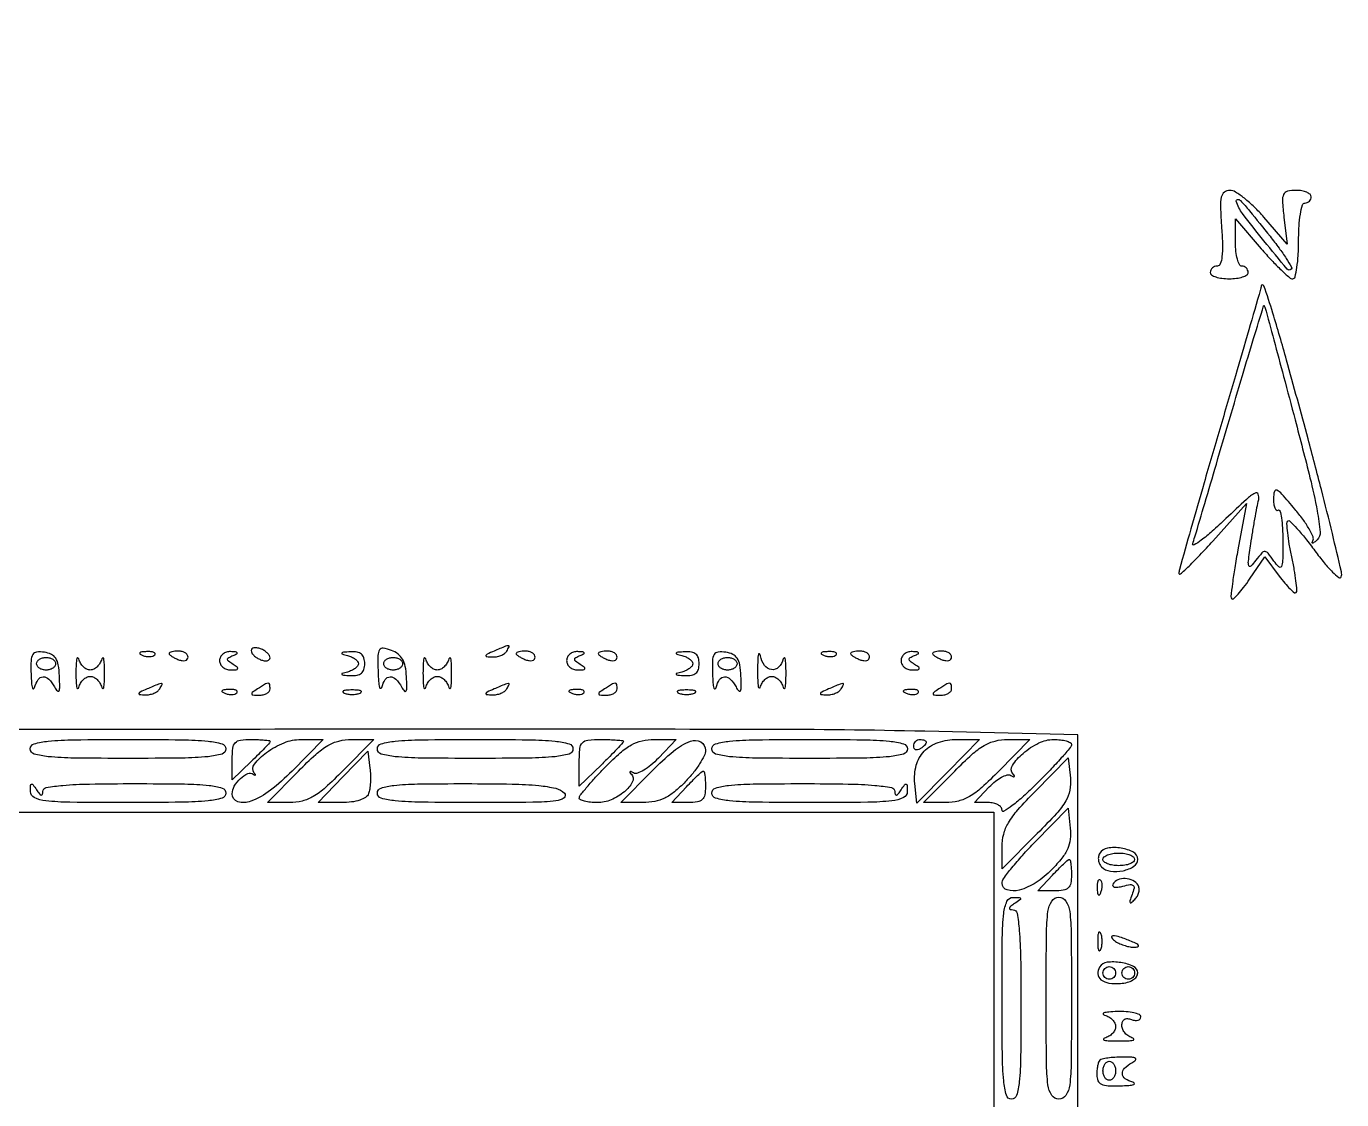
# Model space of a CAD drawing. Extents: x 17 to 822, y 5 to 559.
# Drawn here: x 613.4 to 821.8, y 388.9 to 559 of the extents above; entities that cross this region are included whole.
import ezdxf

# ---------------------------------------------------------------- set-up
doc = ezdxf.new("R2010")
doc.units = 0
doc.header["$MEASUREMENT"] = 0

msp = doc.modelspace()

# ---------------------------------------------------------------- linework, layer by layer
msp.add_lwpolyline([(31.304134, 16.008298, 0.000006), (186.307387, 15.865424, 0.000281), (374.742824, 15.799819, 0.000104), (639.75, 15.91159), (780, 16), (780, 231.368584), (780, 446.737168), (755.75, 447.293651, 0.005527), (730.283596, 447.596475, 0.000346), (655.057187, 447.60748, 0.000496), (581.222543, 447.494002, 0.002703), (541.25, 447.176792), (528, 447), (528.000002, 430.25), (528.000004, 413.5), (407.500018, 413.5), (287.000031, 413.5)], format="xyb")
for points in [[(802.806381, 527, -0.01186), (802.935862, 524.331754, -0.034674), (802.853855, 522.492199, -0.053885), (802.594092, 521.338893, -0.320767), (802.120191, 521, 0.088038), (801.692482, 520.924102, 0.094662), (801.329056, 520.70625, 0.100047), (801.085942, 520.381485, 0.111247), (801, 520, 0.254951), (801.209557, 519.615738, 0.06271), (801.88125, 519.29375, 0.048861), (802.850749, 519.072766, 0.031626), (804, 519, 0.031626), (805.149251, 519.072766, 0.048861), (806.11875, 519.29375, 0.06271), (806.790443, 519.615738, 0.254951), (807, 520, 0.099038), (806.923658, 520.381638, 0.097945), (806.70625, 520.70625, 0.097945), (806.381638, 520.923658, 0.099038), (806, 521, -0.287636), (805.614013, 521.242076, -0.047912), (805.295647, 522.101562, -0.04001), (805.076437, 523.312964, -0.025196), (805.006456, 524.75), (805.012912, 528.5), (809.084262, 523.75, 0.010424), (810.711101, 521.930176, 0.01502), (812.230547, 520.395313, 0.010685), (813.540474, 519.201539, 0.181368), (814.077806, 519, 0.347287), (814.440416, 519.286402, 0.020319), (814.729105, 520.7625, 0.023689), (814.933541, 522.699798, 0.014443), (815, 525, -0.015416), (815.071434, 527.316313, -0.025878), (815.291667, 529.25, -0.024068), (815.604992, 530.696775, -0.339565), (816, 531, 0.099038), (816.381638, 531.076342, 0.097945), (816.70625, 531.29375, 0.097945), (816.923658, 531.618362, 0.099038), (817, 532, 0.220307), (816.822772, 532.382708, 0.077491), (816.293577, 532.70625, 0.058921), (815.515987, 532.926796, 0.039686), (814.595157, 533, 0.054023), (813.235357, 532.852648, 0.237109), (812.626692, 532.35893, 0.123593), (812.442156, 531.331622, 0.011539), (812.678463, 528.75), (813.166613, 524.5), (809.500371, 528.75, 0.021526), (807.9698, 530.377111, 0.026474), (806.402644, 531.751562, 0.026506), (804.996978, 532.7425, 0.141189), (804.103255, 533, 0.165357), (803.232013, 532.703769, 0.177435), (802.752651, 531.946071, 0.063266), (802.61681, 530.379699, 0.008088)], [(810.470444, 525.724605, -0.009469), (811.900268, 523.862205, -0.015416), (813.03375, 522.222993, -0.009174), (813.885915, 520.851023, -0.343323), (813.843433, 520.510099, -0.440788), (813.18086, 520.539892, -0.003636), (809.501758, 525.013466, -0.007952), (806.116707, 529.329611, -0.088556), (805.125, 531.269771, -0.462511), (805.309696, 531.557577, -0.238781), (805.770086, 531.397331, -0.021168), (807.223262, 529.7562, -0.002177)], [(809.06768, 517.839854, -0.044793), (808.968021, 517.326344, -0.000138), (807.110506, 510.902794, -0.000794), (804.996657, 503.643525, -0.000497), (802.5, 495.151344, 0.001087), (800.011146, 486.648589, 0.001725), (797.920827, 479.355437, 0.000363), (796.109937, 472.936088, 0.080732), (796.038985, 472.31149, 0.630038), (796.260295, 472.218347, 0.008886), (797.636134, 473.484319, 0.012513), (799.368113, 475.220574, 0.006719), (801.421344, 477.443639), (806.764718, 483.387278), (805.374471, 476.034861, 0.006116), (804.871891, 473.186512, 0.009521), (804.515687, 470.719137, 0.004273), (804.27301, 468.632618, 0.22694), (804.403215, 468.263452, 0.407841), (804.678486, 468.26045, 0.018074), (805.409015, 469.012232, 0.021793), (806.282032, 470.067125, 0.012729), (807.238843, 471.400862), (809.65548, 474.957263), (811.915797, 471.900021, 0.014979), (812.813604, 470.758826, 0.025435), (813.639246, 469.867945, 0.023686), (814.325017, 469.260181, 0.383039), (814.608796, 469.275463, 0.221811), (814.7403, 469.637017, 0.008279), (814.585848, 471.112931, 0.013612), (814.320326, 472.893283, 0.008998), (813.923077, 474.923077, -0.009936), (813.529165, 476.956057, -0.014875), (813.273616, 478.746533, -0.009742), (813.136568, 480.223298, -0.21797), (813.282669, 480.616002, -0.415647), (813.612875, 480.615194, -0.01061), (814.741847, 479.425668, -0.016488), (816.080365, 477.852849, -0.009724), (817.578857, 475.892575, 0.013338), (819.069424, 473.971607, 0.025689), (820.379424, 472.530974, 0.030569), (821.390567, 471.643471, 0.516898), (821.750983, 471.752949, 0.138992), (821.78847, 472.575624, 0.00126), (820.351535, 478.625364, 0.004183), (818.616564, 485.591703, 0.002676), (816.489893, 493.657372, 0.001656), (813.086446, 506.126193, 0.007005), (810.91825, 513.560183, 0.010288), (809.491131, 517.890223, 0.80062)], [(814.44954, 496.63382, -0.003298), (816.80436, 487.472359, -0.015866), (817.944174, 482.20902, -0.021595), (818.40942, 478.867777, -0.234525), (817.937116, 477.63382, -0.016982), (817.487444, 477.246877, -0.121303), (817.229179, 477.12681, -0.541426), (817.146309, 477.211918, -0.070438), (817.255088, 477.5, 0.232148), (817.282859, 478.110275, 0.0264), (816.647558, 479.38125, 0.027575), (815.674253, 480.894891, 0.019003), (814.416669, 482.5, 0.005223), (812.359862, 484.878296, 0.096801), (811.574587, 485.480628, 0.47556), (811.160527, 485.292485, 0.062593), (811.014877, 484.190983, 0.030952), (811.062264, 483.337129, 0.065342), (811.224683, 482.69522, 0.125896), (811.467351, 482.361552, 0.320662), (811.75, 482.341473, -0.499475), (812.042402, 482.225778, -0.02821), (812.279688, 481.11885, -0.025282), (812.446643, 479.522518, -0.013414), (812.5, 477.534089, -0.004275), (812.472432, 474.309466, -0.098062), (812.27862, 473.411601, -0.528407), (811.88562, 473.335827, -0.044584), (811.092163, 474.277987, 0.01543), (810.161966, 475.522969, 0.217771), (809.677382, 475.768763, 0.225798), (809.184721, 475.558386, 0.016616), (808.224345, 474.394388, -0.028734), (807.406464, 473.450627, -0.570627), (807.104686, 473.523775, -0.107189), (807.044904, 474.248114, -0.003909), (807.429999, 477, -0.003881), (807.727089, 478.906145, -0.003305), (808.069401, 480.9125, -0.003331), (808.405143, 482.734176, -0.009414), (808.671965, 484, 0.156626), (808.598337, 484.872866, 0.452595), (808.093531, 485.043463, 0.05495), (806.723562, 484.036364, 0.004518), (803.482098, 481, -0.008739), (801.30066, 478.990898, -0.019407), (799.555335, 477.55625, -0.033491), (798.433634, 476.817746, -0.686068), (798.211612, 477, 0.007709), (798.557324, 478.102892, 0.000174), (800.130193, 483.412524, 0.000391), (801.964867, 489.631721, 0.000265), (804.046844, 496.723485, -0.001128), (806.106847, 503.695852, -0.001906), (807.868563, 509.528173, -0.000181), (809.455811, 514.704749, -0.608388), (809.558901, 514.723485, -0.098585), (809.658317, 514.523291, -0.000086), (811.066698, 509.317458, -0.000908), (812.628202, 503.499793, -0.000556)], [(687.5, 460, 0.007086), (686.414842, 459.515361, 0.206801), (686.217153, 459.2939, 0.479221), (686.320418, 459.13381, 0.015651), (687.190983, 459.070285, 0.054957), (687.883647, 459.117642, 0.051224), (688.566787, 459.314396, 0.054947), (689.14007, 459.622072, 0.104092), (689.5, 460, 0.02781), (689.876953, 460.693352, 0.550582), (689.769967, 460.862409, 0.099104), (689.328061, 460.773951, 0.002683)], [(614.116001, 456.319551, 0.011639), (614.189529, 454.950072, 0.048371), (614.332266, 454.136056, 0.443513), (614.508581, 454.047456, 0.240996), (614.689326, 454.25, -0.081312), (615.241961, 455.494593, -0.247215), (616.026326, 455.929165, -0.210953), (616.931873, 455.55208, -0.062632), (617.842498, 454.316956, 0.053175), (618.288093, 453.688092, 0.54728), (618.54679, 453.728093, 0.108517), (618.6719, 454.346264, 0.008174), (618.615365, 456.066956, 0.0282), (618.429273, 457.823036, 0.101739), (618.029951, 458.868861, 0.140861), (617.332591, 459.484694, 0.075331), (616.223176, 459.819551, 0.061003), (615.006589, 459.844984, 0.236232), (614.387848, 459.452818, 0.128945), (614.114476, 458.521288, 0.014835)], [(618, 458, -0.148195), (617.884432, 457.618646, -0.098894), (617.559375, 457.29375, -0.082425), (617.073457, 457.074694, -0.064853), (616.5, 457, -0.064853), (615.926543, 457.074694, -0.082425), (615.440625, 457.29375, -0.098894), (615.115568, 457.618646, -0.148195), (615, 458, -0.148195), (615.115568, 458.381354, -0.098894), (615.440625, 458.70625, -0.082425), (615.926543, 458.925306, -0.064853), (616.5, 459, -0.064853), (617.073457, 458.925306, -0.082425), (617.559375, 458.70625, -0.098894), (617.884432, 458.381354, -0.148195)], [(621.232003, 456.5, 0.010016), (621.260811, 455.062099, 0.040136), (621.366341, 454.189063, 0.421517), (621.52268, 454.088315, 0.279395), (621.689326, 454.25, -0.068007), (621.965404, 454.918939, -0.068913), (622.409857, 455.485937, -0.075394), (622.948477, 455.868723, -0.117373), (623.5, 456, -0.117373), (624.051523, 455.868723, -0.075394), (624.590143, 455.485937, -0.068913), (625.034596, 454.918939, -0.068007), (625.310674, 454.25, 0.279395), (625.47732, 454.088315, 0.421517), (625.633659, 454.189063, 0.040136), (625.739189, 455.062099, 0.010016), (625.767997, 456.5, 0.010016), (625.739189, 457.937901, 0.040136), (625.633659, 458.810937, 0.421517), (625.47732, 458.911685, 0.279395), (625.310674, 458.75, -0.068007), (625.034596, 458.081061, -0.068913), (624.590143, 457.514063, -0.075394), (624.051523, 457.131277, -0.117373), (623.5, 457, -0.117373), (622.948477, 457.131277, -0.075394), (622.409857, 457.514063, -0.068913), (621.965404, 458.081061, -0.068007), (621.689326, 458.75, 0.279395), (621.52268, 458.911685, 0.421517), (621.366341, 458.810937, 0.040136), (621.260811, 457.937901, 0.010016)], [(631.8125, 459.316886, 0.051402), (632.359369, 459.160852, 0.05415), (632.916927, 459.123424, 0.060344), (633.402231, 459.202593, 0.126455), (633.729167, 459.395833, 0.296942), (633.77538, 459.614691, 0.208169), (633.592839, 459.799335, 0.077125), (633.112848, 459.910055, 0.028489), (632.416667, 459.921053, 0.018894), (631.670344, 459.862007, 0.168741), (631.37858, 459.720685, 0.470617), (631.395823, 459.538436, 0.054073)], [(636, 459.606989, 0.222225), (636.087111, 459.420671, 0.030693), (636.440625, 459.160341, 0.030395), (636.925442, 458.887494, 0.02136), (637.5, 458.638374, 0.055937), (638.074366, 458.488865, 0.100118), (638.559375, 458.516384, 0.147206), (638.877514, 458.710807, 0.184534), (639, 459.031385, 0.152681), (638.884506, 459.400789, 0.098158), (638.559375, 459.715469, 0.08088), (638.073532, 459.92777, 0.062722), (637.5, 460, 0.024748), (636.925176, 459.971531, 0.039339), (636.440625, 459.884553, 0.046727), (636.096084, 459.758929, 0.289661)], [(644, 458.5, 0.116238), (644.13455, 457.929049, 0.101436), (644.514063, 457.445123, 0.094034), (645.081711, 457.123084, 0.08452), (645.75, 457.015313, 0.015246), (646.635609, 457.050082, 0.278496), (646.857048, 457.205828, 0.3487), (646.795767, 457.439555, 0.019656), (646.136847, 457.894262, -0.022213), (645.426195, 458.390051, -0.233412), (645.273695, 458.69893, -0.275386), (645.436975, 458.972905, -0.029355), (646.136847, 459.300002, 0.023718), (646.709835, 459.559972, 0.438953), (646.757373, 459.731622, 0.232968), (646.5442, 459.864069, 0.013273), (645.75, 459.921053, 0.084943), (645.081752, 459.837493, 0.097345), (644.514063, 459.536184, 0.105533), (644.134948, 459.065902, 0.117584)], [(649, 460.075604, 0.142471), (649.108138, 459.703798, 0.060245), (649.440625, 459.297997, 0.052856), (649.926166, 458.922397, 0.046632), (650.5, 458.638374, 0.049166), (651.07468, 458.480468, 0.08982), (651.559375, 458.484956, 0.13955), (651.877126, 458.644659, 0.209945), (652, 458.924396, 0.142471), (651.891862, 459.296202, 0.060245), (651.559375, 459.702003, 0.052856), (651.073834, 460.077603, 0.046632), (650.5, 460.361626, 0.049166), (649.92532, 460.519532, 0.08982), (649.440625, 460.515044, 0.13955), (649.122874, 460.355341, 0.209945)], [(664.25, 459.310674, -0.042954), (664.919656, 459.072686, -0.05393), (665.485937, 458.737018, -0.063987), (665.874169, 458.360086, -0.169692), (666, 458, -0.169692), (665.874169, 457.639914, -0.063987), (665.485937, 457.262982, -0.05393), (664.919656, 456.927314, -0.042954), (664.25, 456.689326, 0.01159), (663.4117, 456.449367, 0.541772), (663.37122, 456.306344, 0.197309), (663.607705, 456.187999, 0.005718), (664.75, 456.116001, 0.052892), (665.797666, 456.172814, 0.135122), (666.48325, 456.485975, 0.149531), (666.870529, 457.081183, 0.070109), (667, 458, 0.070109), (666.870529, 458.918817, 0.149531), (666.48325, 459.514025, 0.135122), (665.797666, 459.827186, 0.052892), (664.75, 459.883999, 0.005718), (663.607705, 459.812001, 0.197309), (663.37122, 459.693656, 0.541772), (663.4117, 459.550633, 0.01159)], [(669.116001, 456.717776, 0.010633), (669.190115, 455.19903, 0.039583), (669.332266, 454.253034, 0.346727), (669.50884, 454.111697, 0.343275), (669.689326, 454.25, -0.081312), (670.241961, 455.494593, -0.247215), (671.026326, 455.929165, -0.210953), (671.931873, 455.55208, -0.062632), (672.842498, 454.316956, 0.047323), (673.294444, 453.66308, 0.546997), (673.5492, 453.696291, 0.114999), (673.674324, 454.280172, 0.008091), (673.617013, 455.961716, 0.036268), (673.417811, 457.576329, 0.082075), (672.986467, 458.725634, 0.099703), (672.27279, 459.536767, 0.074176), (671.224825, 460.112535, 0.047642), (669.933553, 460.454799, 0.303545), (669.34675, 460.188852, 0.137309), (669.09331, 459.317178, 0.009384)], [(673, 458, -0.148195), (672.884432, 457.618646, -0.098894), (672.559375, 457.29375, -0.082425), (672.073457, 457.074694, -0.064853), (671.5, 457, -0.064853), (670.926543, 457.074694, -0.082425), (670.440625, 457.29375, -0.098894), (670.115568, 457.618646, -0.148195), (670, 458, -0.148195), (670.115568, 458.381354, -0.098894), (670.440625, 458.70625, -0.082425), (670.926543, 458.925306, -0.064853), (671.5, 459, -0.064853), (672.073457, 458.925306, -0.082425), (672.559375, 458.70625, -0.098894), (672.884432, 458.381354, -0.148195)], [(676.232003, 456.5, 0.010016), (676.260811, 455.062099, 0.040136), (676.366341, 454.189063, 0.421517), (676.52268, 454.088315, 0.279395), (676.689326, 454.25, -0.068007), (676.965404, 454.918939, -0.068913), (677.409857, 455.485937, -0.075394), (677.948477, 455.868723, -0.117373), (678.5, 456, -0.117373), (679.051523, 455.868723, -0.075394), (679.590143, 455.485937, -0.068913), (680.034596, 454.918939, -0.068007), (680.310674, 454.25, 0.279395), (680.47732, 454.088315, 0.421517), (680.633659, 454.189063, 0.040136), (680.739189, 455.062099, 0.010016), (680.767997, 456.5, 0.010016), (680.739189, 457.937901, 0.040136), (680.633659, 458.810937, 0.421517), (680.47732, 458.911685, 0.279395), (680.310674, 458.75, -0.068007), (680.034596, 458.081061, -0.068913), (679.590143, 457.514063, -0.075394), (679.051523, 457.131277, -0.117373), (678.5, 457, -0.117373), (677.948477, 457.131277, -0.075394), (677.409857, 457.514063, -0.068913), (676.965404, 458.081061, -0.068007), (676.689326, 458.75, 0.279395), (676.52268, 458.911685, 0.421517), (676.366341, 458.810937, 0.040136), (676.260811, 457.937901, 0.010016)], [(691, 459.606989, 0.222225), (691.087111, 459.420671, 0.030693), (691.440625, 459.160341, 0.030395), (691.925442, 458.887494, 0.02136), (692.5, 458.638374, 0.055937), (693.074366, 458.488865, 0.100118), (693.559375, 458.516384, 0.147206), (693.877514, 458.710807, 0.184534), (694, 459.031385, 0.152681), (693.884506, 459.400789, 0.098158), (693.559375, 459.715469, 0.08088), (693.073532, 459.92777, 0.062722), (692.5, 460, 0.024748), (691.925176, 459.971531, 0.039339), (691.440625, 459.884553, 0.046727), (691.096084, 459.758929, 0.289661)], [(699, 458.5, 0.116238), (699.13455, 457.929049, 0.101436), (699.514063, 457.445123, 0.094034), (700.081711, 457.123084, 0.08452), (700.75, 457.015313, 0.015246), (701.635609, 457.050082, 0.278496), (701.857048, 457.205828, 0.3487), (701.795767, 457.439555, 0.019656), (701.136847, 457.894262, -0.022213), (700.426195, 458.390051, -0.233412), (700.273695, 458.69893, -0.275386), (700.436975, 458.972905, -0.029355), (701.136847, 459.300002, 0.023718), (701.709835, 459.559972, 0.438953), (701.757373, 459.731622, 0.232968), (701.5442, 459.864069, 0.013273), (700.75, 459.921053, 0.084943), (700.081752, 459.837493, 0.097345), (699.514063, 459.536184, 0.105533), (699.134948, 459.065902, 0.117584)], [(704, 459.606989, 0.222225), (704.087111, 459.420671, 0.030693), (704.440625, 459.160341, 0.030395), (704.925442, 458.887494, 0.02136), (705.5, 458.638374, 0.055937), (706.074366, 458.488865, 0.100118), (706.559375, 458.516384, 0.147206), (706.877514, 458.710807, 0.184534), (707, 459.031385, 0.152681), (706.884506, 459.400789, 0.098158), (706.559375, 459.715469, 0.08088), (706.073532, 459.92777, 0.062722), (705.5, 460, 0.024748), (704.925176, 459.971531, 0.039339), (704.440625, 459.884553, 0.046727), (704.096084, 459.758929, 0.289661)], [(717.25, 459.310674, -0.042954), (717.919656, 459.072686, -0.05393), (718.485937, 458.737018, -0.063987), (718.874169, 458.360086, -0.169692), (719, 458, -0.169692), (718.874169, 457.639914, -0.063987), (718.485937, 457.262982, -0.05393), (717.919656, 456.927314, -0.042954), (717.25, 456.689326, 0.01159), (716.4117, 456.449367, 0.541772), (716.37122, 456.306344, 0.197309), (716.607705, 456.187999, 0.005718), (717.75, 456.116001, 0.052892), (718.797666, 456.172814, 0.135122), (719.48325, 456.485975, 0.149531), (719.870529, 457.081183, 0.070109), (720, 458, 0.070109), (719.870529, 458.918817, 0.149531), (719.48325, 459.514025, 0.135122), (718.797666, 459.827186, 0.052892), (717.75, 459.883999, 0.005718), (716.607705, 459.812001, 0.197309), (716.37122, 459.693656, 0.541772), (716.4117, 459.550633, 0.01159)], [(722.116001, 456.319551, 0.011639), (722.189529, 454.950072, 0.048371), (722.332266, 454.136056, 0.443513), (722.508581, 454.047456, 0.240996), (722.689326, 454.25, -0.081312), (723.241961, 455.494593, -0.247215), (724.026326, 455.929165, -0.210953), (724.931873, 455.55208, -0.062632), (725.842498, 454.316956, 0.053175), (726.288093, 453.688092, 0.54728), (726.54679, 453.728093, 0.108517), (726.6719, 454.346264, 0.008174), (726.615365, 456.066956, 0.0282), (726.429273, 457.823036, 0.101739), (726.029951, 458.868861, 0.140861), (725.332591, 459.484694, 0.075331), (724.223176, 459.819551, 0.061003), (723.006589, 459.844984, 0.236232), (722.387848, 459.452818, 0.128945), (722.114476, 458.521288, 0.014835)], [(726, 458, -0.148195), (725.884432, 457.618646, -0.098894), (725.559375, 457.29375, -0.082425), (725.073457, 457.074694, -0.064853), (724.5, 457, -0.064853), (723.926543, 457.074694, -0.082425), (723.440625, 457.29375, -0.098894), (723.115568, 457.618646, -0.148195), (723, 458, -0.148195), (723.115568, 458.381354, -0.098894), (723.440625, 458.70625, -0.082425), (723.926543, 458.925306, -0.064853), (724.5, 459, -0.064853), (725.073457, 458.925306, -0.082425), (725.559375, 458.70625, -0.098894), (725.884432, 458.381354, -0.148195)], [(729.252183, 457, 0.008928), (729.273923, 455.374269, 0.031614), (729.372269, 454.335938, 0.285455), (729.525522, 454.15899, 0.427546), (729.689326, 454.25, -0.068007), (729.965404, 454.918939, -0.068913), (730.409857, 455.485937, -0.075394), (730.948477, 455.868723, -0.117373), (731.5, 456, -0.117373), (732.051523, 455.868723, -0.075394), (732.590143, 455.485937, -0.068913), (733.034596, 454.918939, -0.068007), (733.310674, 454.25, 0.279395), (733.47732, 454.088315, 0.421517), (733.633659, 454.189063, 0.040136), (733.739189, 455.062099, 0.010016), (733.767997, 456.5, 0.010016), (733.739189, 457.937901, 0.040136), (733.633659, 458.810937, 0.421517), (733.47732, 458.911685, 0.279395), (733.310674, 458.75, -0.129581), (732.57702, 457.448611, -0.238777), (731.45543, 457.063239, -0.20722), (730.351767, 457.734559, -0.10675), (729.705733, 459.25, 0.144746), (729.544649, 459.561102, 0.605362), (729.393738, 459.517188, 0.040347), (729.286104, 458.611303, 0.008282)], [(739.8125, 459.316886, 0.051402), (740.359369, 459.160852, 0.05415), (740.916927, 459.123424, 0.060344), (741.402231, 459.202593, 0.126455), (741.729167, 459.395833, 0.296942), (741.77538, 459.614691, 0.208169), (741.592839, 459.799335, 0.077125), (741.112848, 459.910055, 0.028489), (740.416667, 459.921053, 0.018894), (739.670344, 459.862007, 0.168741), (739.37858, 459.720685, 0.470617), (739.395823, 459.538436, 0.054073)], [(744, 459.606989, 0.222225), (744.087111, 459.420671, 0.030693), (744.440625, 459.160341, 0.030395), (744.925442, 458.887494, 0.02136), (745.5, 458.638374, 0.055937), (746.074366, 458.488865, 0.100118), (746.559375, 458.516384, 0.147206), (746.877514, 458.710807, 0.184534), (747, 459.031385, 0.152681), (746.884506, 459.400789, 0.098158), (746.559375, 459.715469, 0.08088), (746.073532, 459.92777, 0.062722), (745.5, 460, 0.024748), (744.925176, 459.971531, 0.039339), (744.440625, 459.884553, 0.046727), (744.096084, 459.758929, 0.289661)], [(752, 458.5, 0.116238), (752.13455, 457.929049, 0.101436), (752.514063, 457.445123, 0.094034), (753.081711, 457.123084, 0.08452), (753.75, 457.015313, 0.015246), (754.635609, 457.050082, 0.278496), (754.857048, 457.205828, 0.3487), (754.795767, 457.439555, 0.019656), (754.136847, 457.894262, -0.022213), (753.426195, 458.390051, -0.233412), (753.273695, 458.69893, -0.275386), (753.436975, 458.972905, -0.029355), (754.136847, 459.300002, 0.023718), (754.709835, 459.559972, 0.438953), (754.757373, 459.731622, 0.232968), (754.5442, 459.864069, 0.013273), (753.75, 459.921053, 0.084943), (753.081752, 459.837493, 0.097345), (752.514063, 459.536184, 0.105533), (752.134948, 459.065902, 0.117584)], [(757, 459.606989, 0.222225), (757.087111, 459.420671, 0.030693), (757.440625, 459.160341, 0.030395), (757.925442, 458.887494, 0.02136), (758.5, 458.638374, 0.055937), (759.074366, 458.488865, 0.100118), (759.559375, 458.516384, 0.147206), (759.877514, 458.710807, 0.184534), (760, 459.031385, 0.152681), (759.884506, 459.400789, 0.098158), (759.559375, 459.715469, 0.08088), (759.073532, 459.92777, 0.062722), (758.5, 460, 0.024748), (757.925176, 459.971531, 0.039339), (757.440625, 459.884553, 0.046727), (757.096084, 459.758929, 0.289661)], [(632.5, 454, 0.007086), (631.414842, 453.515361, 0.206801), (631.217153, 453.2939, 0.479221), (631.320418, 453.13381, 0.015651), (632.190983, 453.070285, 0.054957), (632.883647, 453.117642, 0.051224), (633.566787, 453.314396, 0.054947), (634.14007, 453.622072, 0.104092), (634.5, 454, 0.02781), (634.876953, 454.693352, 0.550582), (634.769967, 454.862409, 0.099104), (634.328061, 454.773951, 0.002683)], [(650, 454, 0.011213), (649.169589, 453.436556, 0.309569), (649.083458, 453.201904, 0.327416), (649.271084, 453.047261, 0.011938), (650.25, 453.015313, 0.055234), (650.919445, 453.083567, 0.075283), (651.485937, 453.298248, 0.095191), (651.865757, 453.619685, 0.17131), (652, 454, 0.042895), (651.938046, 454.720828, 0.364836), (651.707705, 454.914708, 0.137048), (651.26282, 454.790433, 0.007234)], [(687.5, 454, 0.007086), (686.414842, 453.515361, 0.206801), (686.217153, 453.2939, 0.479221), (686.320418, 453.13381, 0.015651), (687.190983, 453.070285, 0.054957), (687.883647, 453.117642, 0.051224), (688.566787, 453.314396, 0.054947), (689.14007, 453.622072, 0.104092), (689.5, 454, 0.02781), (689.876953, 454.693352, 0.550582), (689.769967, 454.862409, 0.099104), (689.328061, 454.773951, 0.002683)], [(705, 454, 0.011213), (704.169589, 453.436556, 0.309569), (704.083458, 453.201904, 0.327416), (704.271084, 453.047261, 0.011938), (705.25, 453.015313, 0.055234), (705.919445, 453.083567, 0.075283), (706.485937, 453.298248, 0.095191), (706.865757, 453.619685, 0.17131), (707, 454, 0.042895), (706.938046, 454.720828, 0.364836), (706.707705, 454.914708, 0.137048), (706.26282, 454.790433, 0.007234)], [(740.5, 454, 0.007086), (739.414842, 453.515361, 0.206801), (739.217153, 453.2939, 0.479221), (739.320418, 453.13381, 0.015651), (740.190983, 453.070285, 0.054957), (740.883647, 453.117642, 0.051224), (741.566787, 453.314396, 0.054947), (742.14007, 453.622072, 0.104092), (742.5, 454, 0.02781), (742.876953, 454.693352, 0.550582), (742.769967, 454.862409, 0.099104), (742.328061, 454.773951, 0.002683)], [(758, 454, 0.011213), (757.169589, 453.436556, 0.309569), (757.083458, 453.201904, 0.327416), (757.271084, 453.047261, 0.011938), (758.25, 453.015313, 0.055234), (758.919445, 453.083567, 0.075283), (759.485937, 453.298248, 0.095191), (759.865757, 453.619685, 0.17131), (760, 454, 0.042895), (759.938046, 454.720828, 0.364836), (759.707705, 454.914708, 0.137048), (759.26282, 454.790433, 0.007234)], [(644.8125, 453.316886, 0.051402), (645.359369, 453.160852, 0.05415), (645.916927, 453.123424, 0.060344), (646.402231, 453.202593, 0.126455), (646.729167, 453.395833, 0.296942), (646.77538, 453.614691, 0.208169), (646.592839, 453.799335, 0.077125), (646.112848, 453.910055, 0.028489), (645.416667, 453.921053, 0.018894), (644.670344, 453.862007, 0.168741), (644.37858, 453.720685, 0.470617), (644.395823, 453.538436, 0.054073)], [(663.75, 453.337719, 0.057986), (664.320008, 453.181385, 0.037979), (665, 453.12966, 0.037979), (665.679992, 453.181385, 0.057986), (666.25, 453.337719, 0.174857), (666.459382, 453.525001, 0.447206), (666.398438, 453.693942, 0.078554), (665.89144, 453.810911, 0.017491), (665, 453.842105, 0.017491), (664.10856, 453.810911, 0.078554), (663.601562, 453.693942, 0.447206), (663.540618, 453.525001, 0.174857)], [(699.8125, 453.316886, 0.051402), (700.359369, 453.160852, 0.05415), (700.916927, 453.123424, 0.060344), (701.402231, 453.202593, 0.126455), (701.729167, 453.395833, 0.296942), (701.77538, 453.614691, 0.208169), (701.592839, 453.799335, 0.077125), (701.112848, 453.910055, 0.028489), (700.416667, 453.921053, 0.018894), (699.670344, 453.862007, 0.168741), (699.37858, 453.720685, 0.470617), (699.395823, 453.538436, 0.054073)], [(716.75, 453.337719, 0.057986), (717.320008, 453.181385, 0.037979), (718, 453.12966, 0.037979), (718.679992, 453.181385, 0.057986), (719.25, 453.337719, 0.174857), (719.459382, 453.525001, 0.447206), (719.398438, 453.693942, 0.078554), (718.89144, 453.810911, 0.017491), (718, 453.842105, 0.017491), (717.10856, 453.810911, 0.078554), (716.601562, 453.693942, 0.447206), (716.540618, 453.525001, 0.174857)], [(752.8125, 453.316886, 0.051402), (753.359369, 453.160852, 0.05415), (753.916927, 453.123424, 0.060344), (754.402231, 453.202593, 0.126455), (754.729167, 453.395833, 0.296942), (754.77538, 453.614691, 0.208169), (754.592839, 453.799335, 0.077125), (754.112848, 453.910055, 0.028489), (753.416667, 453.921053, 0.018894), (752.670344, 453.862007, 0.168741), (752.37858, 453.720685, 0.470617), (752.395823, 453.538436, 0.054073)], [(645, 444.5, -0.33533), (644.390965, 443.694001, -0.045065), (642.166667, 443.274194, -0.021161), (638.041936, 443.050585, -0.002961), (629.5, 443, -0.002961), (620.958064, 443.050585, -0.021161), (616.833333, 443.274194, -0.045065), (614.609035, 443.694001, -0.33533), (614, 444.5, -0.33533), (614.609035, 445.305999, -0.045065), (616.833333, 445.725806, -0.021161), (620.958064, 445.949415, -0.002961), (629.5, 446, -0.002961), (638.041936, 445.949415, -0.021161), (642.166667, 445.725806, -0.045065), (644.390965, 445.305999, -0.33533)], [(652, 445.687091, -0.187632), (651.922013, 445.486588, -0.003317), (651.11875, 444.621808, -0.007831), (650.149798, 443.624204, -0.005081), (649, 442.5), (646, 439.625818), (646, 442.812909, -0.026602), (646.09728, 444.640028, -0.163634), (646.485324, 445.484409, -0.174494), (647.290099, 445.893327, -0.031162), (649, 446, -0.009786), (650.150236, 445.977485, -0.016197), (651.11875, 445.908083, -0.01007), (651.892246, 445.811623, -0.37258)], [(655.5, 441, -0.034349), (652.049264, 437.947099, -0.072964), (648.944014, 436.210305, -0.167304), (646.911025, 436.143695, -0.329174), (646, 437.377555, -0.134358), (646.331374, 438.588469, -0.071749), (647.31137, 439.806595, -0.080376), (648.473085, 440.58384, -0.274238), (649.342009, 440.491324, 0.019439), (649.577139, 440.329593, 0.380854), (649.657153, 440.342847, 0.32436), (649.661738, 440.43168, 0.017482), (649.490854, 440.675813, -0.340945), (649.507151, 442.091885, -0.069654), (651.441262, 443.94136, -0.059782), (654.232076, 445.482431, -0.096574), (656.886722, 446), (660.424816, 446)], [(663.5, 441, -0.013881), (660.775541, 438.383369, -0.050502), (658.848439, 436.958915, -0.074139), (657.095308, 436.243178, -0.059972), (655.075184, 436), (651.575184, 436), (656.5, 441, -0.013881), (659.224459, 443.616631, -0.050502), (661.151561, 445.041085, -0.074139), (662.904692, 445.756822, -0.059972), (664.924816, 446), (668.424816, 446)], [(667.605958, 437.415527, -0.157574), (667.132965, 436.829403, -0.065005), (666.203558, 436.381129, -0.050385), (664.911344, 436.093666, -0.029561), (663.328437, 436), (659.594104, 436), (663.547052, 440.061745), (667.5, 444.12349), (667.824574, 441.477273, -0.02335), (667.908902, 440.360298, -0.020611), (667.894242, 439.19257, -0.021124), (667.792943, 438.14076, -0.0571)], [(700, 444.5, -0.33533), (699.390965, 443.694001, -0.045065), (697.166667, 443.274194, -0.021161), (693.041936, 443.050585, -0.002961), (684.5, 443, -0.002961), (675.958064, 443.050585, -0.021161), (671.833333, 443.274194, -0.045065), (669.609035, 443.694001, -0.33533), (669, 444.5, -0.33533), (669.609035, 445.305999, -0.045065), (671.833333, 445.725806, -0.021161), (675.958064, 445.949415, -0.002961), (684.5, 446, -0.002961), (693.041936, 445.949415, -0.021161), (697.166667, 445.725806, -0.045065), (699.390965, 445.305999, -0.33533)], [(708, 445.696167, -0.189406), (707.922202, 445.498161, -0.002347), (706.971875, 444.485087, -0.006534), (705.841534, 443.322216, -0.004184), (704.5, 442), (701, 438.607666), (701, 442.303833, -0.019141), (701.08737, 444.585302, -0.172066), (701.486732, 445.485988, -0.182984), (702.351887, 445.904641, -0.022185), (704.5, 446, -0.008142), (705.841983, 445.978147, -0.013507), (706.971875, 445.910749, -0.007113), (707.891704, 445.817698, -0.380905)], [(713.534066, 443.035558, -0.028015), (712.366255, 441.945885, -0.039669), (711.205998, 441.125446, -0.045083), (710.204777, 440.646624, -0.221967), (709.596975, 440.695883, 0.019046), (709.202589, 440.90102, 0.249141), (709.04319, 440.893555, 0.439216), (709.019326, 440.780465, 0.029261), (709.252182, 440.491477, -0.316386), (709.40626, 439.254353, -0.097484), (708.152499, 437.714322, -0.07486), (706.042628, 436.43893, -0.098889), (703.845012, 436, -0.023628), (702.754702, 436.051553, -0.037713), (701.835722, 436.209194, -0.043897), (701.178664, 436.436466, -0.295705), (701, 436.712148, -0.169628), (701.153617, 437.151925, -0.006877), (702.236161, 438.47466, -0.011363), (703.595774, 440.017519, -0.007738), (705.208208, 441.712148, -0.017943), (707.504815, 443.890112, -0.0536), (709.270045, 445.139455, -0.07167), (710.949227, 445.782484, -0.055712), (712.895299, 446), (716.374182, 446)], [(721, 444.297607, -0.115368), (720.797033, 443.429665, -0.027339), (720.061126, 442.12662, -0.026702), (719.02725, 440.685025, -0.023561), (717.803833, 439.297607, -0.027945), (716.07591, 437.70349, -0.058222), (714.538587, 436.711699, -0.06638), (712.95186, 436.17869, -0.047914), (711.091425, 436), (707.575184, 436), (712.5, 441, -0.025598), (715.931566, 444.144602, -0.080303), (718.620577, 445.721374, -0.225532), (720.24138, 445.601928, -0.269663)], [(753, 444.5, -0.33533), (752.390965, 443.694001, -0.045065), (750.166667, 443.274194, -0.021161), (746.041936, 443.050585, -0.002961), (737.5, 443, -0.002961), (728.958064, 443.050585, -0.021161), (724.833333, 443.274194, -0.045065), (722.609035, 443.694001, -0.33533), (722, 444.5, -0.33533), (722.609035, 445.305999, -0.045065), (724.833333, 445.725806, -0.021161), (728.958064, 445.949415, -0.002961), (737.5, 446, -0.002961), (746.041936, 445.949415, -0.021161), (750.166667, 445.725806, -0.045065), (752.390965, 445.305999, -0.33533)], [(756, 445.559017, -0.151918), (755.934461, 445.34829, -0.038439), (755.70625, 445.066025, -0.035638), (755.382774, 444.768994, -0.029505), (755, 444.5, -0.082592), (754.6179, 444.343488, -0.161196), (754.29375, 444.3746, -0.182303), (754.078288, 444.586039, -0.108972), (754, 444.940983, -0.093332), (754.076123, 445.345238, -0.09642), (754.29375, 445.688914, -0.099167), (754.618444, 445.918938, -0.105053), (755, 446, -0.042167), (755.382849, 445.967655, -0.061769), (755.70625, 445.870461, -0.081139), (755.92554, 445.727648, -0.210953)], [(759.462408, 440.948911), (754.5, 435.897822), (754.179665, 439.042451, -0.090571), (754.406432, 441.902161, -0.12714), (755.656887, 444.123558, -0.122195), (757.871983, 445.518444, -0.079869), (760.867396, 446), (764.424816, 446)], [(767.5, 441, -0.013881), (764.775541, 438.383369, -0.050502), (762.848439, 436.958915, -0.074139), (761.095308, 436.243178, -0.059972), (759.075184, 436), (755.575184, 436), (760.5, 441, -0.013881), (763.224459, 443.616631, -0.050502), (765.151561, 445.041085, -0.074139), (766.904692, 445.756822, -0.059972), (768.924816, 446), (772.424816, 446)], [(779, 445.21584, -0.177484), (778.820144, 444.725118, -0.005439), (777.384375, 443.066471, -0.010085), (775.607623, 441.138269, -0.006734), (773.5, 439, -0.010526), (771.388565, 437.000819, -0.020767), (769.615625, 435.521029, -0.023807), (768.307487, 434.613772, -0.589137), (768, 434.78416, 0.173832), (767.83368, 435.248097, 0.09339), (767.361295, 435.642847, 0.073692), (766.657503, 435.909968, 0.05396), (765.825686, 436), (763.651372, 436), (765.971046, 438.46918, -0.034333), (766.940153, 439.368327, -0.046618), (767.933804, 440.028121, -0.055247), (768.810764, 440.381048, -0.200161), (769.39536, 440.308854, 0.019007), (769.792511, 440.102112, 0.250278), (769.952513, 440.109882, 0.438466), (769.976255, 440.223871, 0.029028), (769.740854, 440.515488, -0.342298), (769.635072, 441.876268, -0.070828), (771.334681, 443.800727, -0.06132), (773.834603, 445.450975, -0.115755), (776.174314, 446, -0.026237), (777.257087, 445.943144, -0.041468), (778.169955, 445.769653, -0.050406), (778.814708, 445.518519, -0.281783)], [(773.575558, 431.097297), (768, 425.521739), (768, 428.979424, -0.063842), (768.258137, 430.992874, -0.071008), (769.014888, 432.79885, -0.047074), (770.511953, 434.840702, -0.012801), (773.25, 437.766073), (778.5, 443.095037), (778.825558, 439.883946, -0.071966), (778.742812, 437.944719, -0.088291), (778.100952, 436.252074, -0.051438), (776.624495, 434.27467, -0.010313)], [(721, 438.5, -0.04614), (720.880645, 437.209354, -0.160006), (720.482569, 436.483705, -0.150031), (719.713465, 436.108496, -0.03903), (718.325686, 436), (715.651372, 436), (718, 438.5, -0.006459), (718.923635, 439.458057, -0.009762), (719.754389, 440.265625, -0.005011), (720.470848, 440.922055, -0.184988), (720.674314, 441, -0.359543), (720.80306, 440.893676, -0.015163), (720.90433, 440.265625, -0.020157), (720.976548, 439.458476, -0.012232)], [(615.984687, 437.75, -0.360339), (616.522434, 438.383326, -0.022308), (619.149733, 438.728184, -0.017484), (623.362781, 438.942984, -0.003994), (630.5, 439, -0.003213), (638.461246, 438.948842, -0.022561), (642.333333, 438.724138, -0.049302), (644.410434, 438.299614, -0.328801), (645, 437.5, -0.33533), (644.390965, 436.694001, -0.045065), (642.166667, 436.274194, -0.021161), (638.041936, 436.050585, -0.002961), (629.5, 436, -0.002468), (620.256218, 436.045622, -0.025672), (616.464531, 436.277979, -0.079128), (614.628186, 436.787122, -0.296006), (614.015313, 437.75, -0.011938), (614.047261, 438.728916, -0.327416), (614.201904, 438.916542, -0.309569), (614.436556, 438.830411, -0.011213), (615, 438, 0.021149), (615.440231, 437.378141, 0.167501), (615.730859, 437.1875, 0.405416), (615.918023, 437.295085, 0.066727)], [(698.642857, 437.5, -0.463144), (698.580205, 436.738246, -0.129485), (697.297619, 436.25, -0.024336), (693.65694, 436.040303, -0.002218), (684.571429, 436, -0.002944), (675.988011, 436.050547, -0.021067), (671.845238, 436.274083, -0.044781), (669.610366, 436.693558, -0.335767), (669, 437.5, -0.325753), (669.580721, 438.296767, -0.051282), (671.595238, 438.72335, -0.023219), (675.359016, 438.94857, -0.003334), (683.071429, 439, -0.004321), (690.364934, 438.936966, -0.01969), (694.600919, 438.696701, -0.032404), (697.260049, 438.265338, -0.14087)], [(751.015313, 437.75, 0.066727), (751.081977, 437.295085, 0.405416), (751.269141, 437.1875, 0.167501), (751.559769, 437.378141, 0.021149), (752, 438, -0.011213), (752.563444, 438.830411, -0.309569), (752.798096, 438.916542, -0.327416), (752.952739, 438.728916, -0.011938), (752.984687, 437.75, -0.296006), (752.371814, 436.787122, -0.079128), (750.535469, 436.277979, -0.025672), (746.743782, 436.045622, -0.002468), (737.5, 436, -0.002961), (728.958064, 436.050585, -0.021161), (724.833333, 436.274194, -0.045065), (722.609035, 436.694001, -0.33533), (722, 437.5, -0.328801), (722.589566, 438.299614, -0.049302), (724.666667, 438.724138, -0.022561), (728.538754, 438.948842, -0.003213), (736.5, 439, -0.003994), (743.637219, 438.942984, -0.017484), (747.850267, 438.728184, -0.022308), (750.477566, 438.383326, -0.360339)], [(775.876681, 425.372767, -0.056628), (773.38439, 423.324647, -0.077098), (770.732826, 422.13781, -0.137396), (768.805557, 422.149602, -0.33461), (768, 423.218555, -0.159154), (768.234795, 423.937505, -0.011134), (769.542187, 425.644542, -0.014895), (771.238864, 427.635987, -0.010626), (773.25, 429.766073), (778.5, 435.095037), (778.822848, 431.920286, -0.05417), (778.810904, 430.186956, -0.077078), (778.402271, 428.70455, -0.062558), (777.486808, 427.203928, -0.024266)], [(783.481569, 427.970177, 0.095249), (783.28656, 427.457773, 0.077253), (783.27506, 426.86889, 0.076026), (783.443944, 426.295499, 0.087019), (783.771797, 425.828203, 0.165691), (785.177624, 425.136932, 0.082785), (787.181947, 425.210303, 0.091303), (788.897388, 425.903208, 0.256624), (789.5, 427, 0.276098), (788.829651, 428.121426, 0.083549), (786.87313, 428.784022, 0.078867), (784.715224, 428.789239, 0.21896)], [(789, 427, -0.226478), (788.817169, 426.617064, -0.074992), (788.265625, 426.29375, -0.057076), (787.457356, 426.073116, -0.038131), (786.5, 426, -0.038131), (785.542644, 426.073116, -0.057076), (784.734375, 426.29375, -0.074992), (784.182831, 426.617064, -0.226478), (784, 427, -0.226478), (784.182831, 427.382936, -0.074992), (784.734375, 427.70625, -0.057076), (785.542644, 427.926884, -0.038131), (786.5, 428, -0.038131), (787.457356, 427.926884, -0.057076), (788.265625, 427.70625, -0.074992), (788.817169, 427.382936, -0.226478)], [(779, 424.5, -0.04614), (778.880645, 423.209354, -0.160006), (778.482569, 422.483705, -0.150031), (777.713465, 422.108496, -0.03903), (776.325686, 422), (773.651372, 422), (776, 424.5, -0.006459), (776.923635, 425.458057, -0.009762), (777.754389, 426.265625, -0.005011), (778.470848, 426.922055, -0.184988), (778.674314, 427, -0.359543), (778.80306, 426.893676, -0.015163), (778.90433, 426.265625, -0.020157), (778.976548, 425.458476, -0.012232)], [(783.078947, 422.416667, 0.018894), (783.137993, 421.670344, 0.168741), (783.279315, 421.37858, 0.470617), (783.461564, 421.395823, 0.054073), (783.683114, 421.8125, 0.051402), (783.839148, 422.359369, 0.05415), (783.876576, 422.916927, 0.060344), (783.797407, 423.402231, 0.126455), (783.604167, 423.729167, 0.296942), (783.385309, 423.77538, 0.208169), (783.200665, 423.592839, 0.077125), (783.089945, 423.112848, 0.028489)], [(785.557637, 423.093259, 0.268627), (785.54939, 422.806106, 0.220188), (785.799309, 422.61957, 0.085012), (786.370682, 422.597784, 0.031078), (787.16729, 422.753998, -0.023558), (788.330888, 423.000393, -0.231897), (788.796805, 422.859236, -0.271775), (788.926093, 422.426221, -0.030861), (788.609425, 421.41074, 0.009058), (788.258708, 420.437485, 0.219347), (788.287961, 420.157502, 0.466056), (788.473352, 420.127092, 0.017945), (789.053622, 420.662868, 0.071122), (789.451245, 421.188799, 0.071769), (789.684061, 421.803488, 0.078057), (789.722299, 422.409959, 0.115698), (789.553851, 422.912868, 0.140539), (788.733618, 423.658772, 0.103774), (787.539137, 423.966214, 0.107309), (786.35481, 423.764512, 0.160028)], [(770, 420, 0.021149), (769.378141, 419.559769, 0.167501), (769.1875, 419.269141, 0.405416), (769.295085, 419.081977, 0.066727), (769.75, 419.015313, -0.362418), (770.385845, 418.471391, -0.021181), (770.728911, 415.750258, -0.01693), (770.943247, 411.397391, -0.003836), (771, 404, -0.003082), (770.949138, 395.748421, -0.021839), (770.725, 391.75, -0.04712), (770.30285, 389.599499, -0.332163), (769.5, 389, -0.338315), (768.690936, 389.618193, -0.04313), (768.273438, 391.916667, -0.020523), (768.050326, 396.167683, -0.002849), (768, 405, -0.002372), (768.045343, 414.55814, -0.024895), (768.277104, 418.464049, -0.076256), (768.783932, 420.359616, -0.300065), (769.75, 420.984687, -0.011938), (770.728916, 420.952739, -0.327416), (770.916542, 420.798096, -0.309569), (770.830411, 420.563444, -0.011213)], [(779, 405, -0.002045), (778.958547, 394.863351, -0.029052), (778.71875, 391.25, -0.112672), (778.123087, 389.611831, -0.254715), (777, 389, -0.254715), (775.876913, 389.611831, -0.112672), (775.28125, 391.25, -0.029052), (775.041453, 394.863351, -0.002045), (775, 405, -0.002045), (775.041453, 415.136649, -0.029052), (775.28125, 418.75, -0.112672), (775.876913, 420.388169, -0.254715), (777, 421, -0.254715), (778.123087, 420.388169, -0.112672), (778.71875, 418.75, -0.029052), (778.958547, 415.136649, -0.002045)], [(783.157895, 414, 0.017491), (783.189089, 413.10856, 0.078554), (783.306058, 412.601562, 0.447206), (783.474999, 412.540618, 0.174857), (783.662281, 412.75, 0.057986), (783.818615, 413.320008, 0.037979), (783.87034, 414, 0.037979), (783.818615, 414.679992, 0.057986), (783.662281, 415.25, 0.174857), (783.474999, 415.459382, 0.447206), (783.306058, 415.398438, 0.078554), (783.189089, 414.89144, 0.017491)], [(786, 414, 0.040566), (786.684071, 413.632796, 0.028934), (787.5, 413.331527, 0.029384), (788.317134, 413.134067, 0.053798), (789, 413.085598, 0.051935), (789.535375, 413.161267, 0.491407), (789.615423, 413.343886, 0.152377), (789.341871, 413.608071, 0.014925), (788.5, 414, 0.019739), (786.686554, 414.695838, 0.081911), (785.533606, 414.885992, 0.608383), (785.381869, 414.592871, 0.095694)], [(783.461975, 409.938474, 0.159639), (783.196665, 408.839906, 0.208996), (783.678897, 407.939502, 0.130588), (784.934001, 407.397973, 0.056143), (786.770992, 407.332812, 0.044599), (787.875886, 407.517759, 0.073486), (788.745899, 407.887337, 0.09736), (789.30249, 408.398127, 0.159885), (789.5, 409, 0.290762), (788.844266, 410.03228, 0.071311), (786.828621, 410.648233, 0.068051), (784.638539, 410.688318, 0.228778)], [(786, 409, -0.099038), (785.923658, 408.618362, -0.097945), (785.70625, 408.29375, -0.097945), (785.381638, 408.076342, -0.099038), (785, 408, -0.099038), (784.618362, 408.076342, -0.097945), (784.29375, 408.29375, -0.097945), (784.076342, 408.618362, -0.099038), (784, 409, -0.099038), (784.076342, 409.381638, -0.097945), (784.29375, 409.70625, -0.097945), (784.618362, 409.923658, -0.099038), (785, 410, -0.099038), (785.381638, 409.923658, -0.097945), (785.70625, 409.70625, -0.097945), (785.923658, 409.381638, -0.099038)], [(789, 409, -0.099038), (788.923658, 408.618362, -0.097945), (788.70625, 408.29375, -0.097945), (788.381638, 408.076342, -0.099038), (788, 408, -0.099038), (787.618362, 408.076342, -0.097945), (787.29375, 408.29375, -0.097945), (787.076342, 408.618362, -0.099038), (787, 409, -0.099038), (787.076342, 409.381638, -0.097945), (787.29375, 409.70625, -0.097945), (787.618362, 409.923658, -0.099038), (788, 410, -0.099038), (788.381638, 409.923658, -0.097945), (788.70625, 409.70625, -0.097945), (788.923658, 409.381638, -0.099038)], [(784.25, 402.310674, -0.068007), (784.918939, 402.034596, -0.068913), (785.485937, 401.590143, -0.075394), (785.868723, 401.051523, -0.117373), (786, 400.5, -0.117373), (785.868723, 399.948477, -0.075394), (785.485937, 399.409857, -0.068913), (784.918939, 398.965404, -0.068007), (784.25, 398.689326, 0.279395), (784.088315, 398.52268, 0.421517), (784.189062, 398.366341, 0.040136), (785.062099, 398.260811, 0.010016), (786.5, 398.232003, 0.010016), (787.937901, 398.260811, 0.040136), (788.810938, 398.366341, 0.421517), (788.911685, 398.52268, 0.279395), (788.75, 398.689326, -0.076847), (788.081222, 398.979205, -0.071957), (787.514063, 399.462824, -0.075861), (787.131652, 400.059914, -0.104934), (787, 400.680313, -0.085782), (787.103077, 401.276702, -0.166543), (787.400684, 401.650544, -0.158822), (787.876784, 401.773829, -0.076342), (788.5, 401.638374, 0.055937), (789.074366, 401.488865, 0.100118), (789.559375, 401.516384, 0.147206), (789.877514, 401.710807, 0.184534), (790, 402.031385, 0.29826), (789.759683, 402.398411, 0.046983), (788.898438, 402.681394, 0.039263), (787.687177, 402.858365, 0.024384), (786.25, 402.883999, 0.01183), (784.906485, 402.810592, 0.050275), (784.115625, 402.667734, 0.459031), (784.034597, 402.491494, 0.225051)], [(783.5, 395.166667, 0.115276), (783.306743, 394.855562, 0.028815), (783.146875, 394.275, 0.027899), (783.036781, 393.571845, 0.024887), (783, 392.833333, 0.108868), (783.198567, 391.932175, 0.178765), (783.745545, 391.387551, 0.096068), (784.803447, 391.131017, 0.019321), (786.75, 391.116001, 0.01183), (788.093515, 391.189408, 0.050275), (788.884375, 391.332266, 0.459031), (788.965403, 391.508506, 0.225051), (788.75, 391.689326, -0.080848), (787.518298, 392.234879, -0.238612), (787.068402, 393.013341, -0.214554), (787.411255, 393.904872, -0.067794), (788.577875, 394.783643, 0.056843), (789.162855, 395.204603, 0.505516), (789.1352, 395.473106, 0.123378), (788.583086, 395.635786, 0.010257), (787.077875, 395.666667, 0.015031), (785.862643, 395.630125, 0.019685), (784.757251, 395.519792, 0.01757), (783.860087, 395.362104, 0.145074)], [(786, 393.5, -0.064853), (785.925306, 392.926543, -0.082425), (785.70625, 392.440625, -0.098894), (785.381354, 392.115568, -0.148195), (785, 392, -0.148195), (784.618646, 392.115568, -0.098894), (784.29375, 392.440625, -0.082425), (784.074694, 392.926543, -0.064853), (784, 393.5, -0.064853), (784.074694, 394.073457, -0.082425), (784.29375, 394.559375, -0.098894), (784.618646, 394.884432, -0.148195), (785, 395, -0.148195), (785.381354, 394.884432, -0.098894), (785.70625, 394.559375, -0.082425), (785.925306, 394.073457, -0.064853)]]:
    msp.add_lwpolyline(points, format="xyb", close=True)
msp.add_lwpolyline([(539.999988, 434.5), (653.351044, 434.5), (766.702101, 434.5), (766.702114, 319.808925), (766.702128, 205.117851)])

doc.saveas('drawing.dxf')
